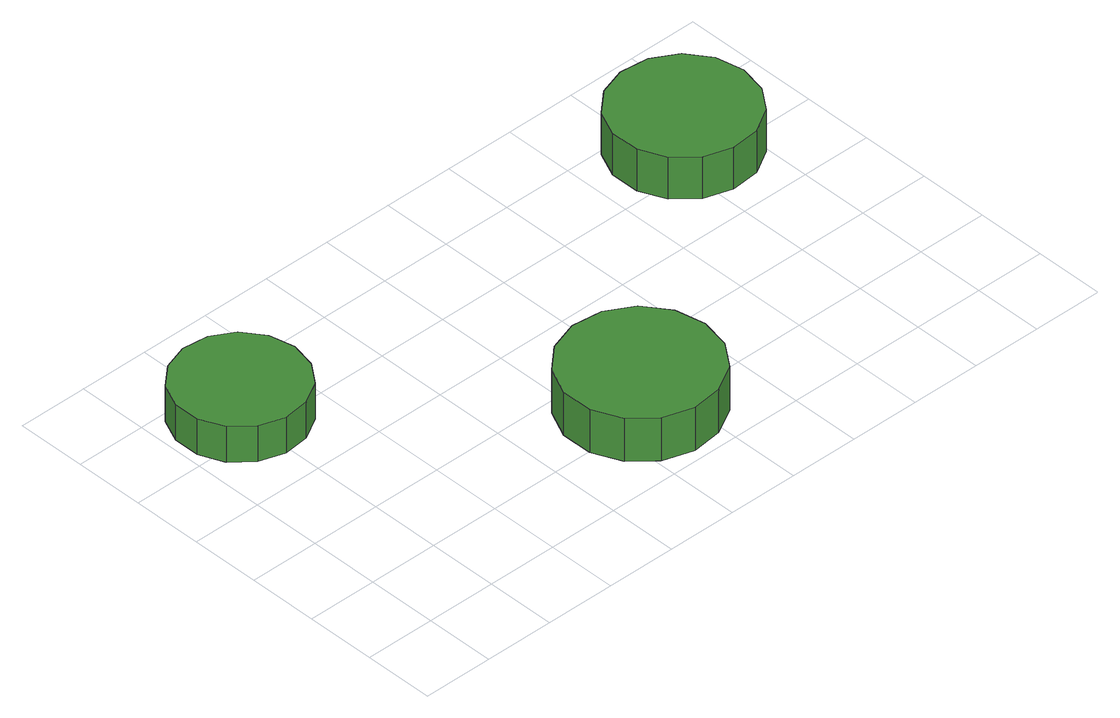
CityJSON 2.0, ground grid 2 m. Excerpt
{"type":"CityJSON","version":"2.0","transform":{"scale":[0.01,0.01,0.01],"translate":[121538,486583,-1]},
"CityObjects":{
"tree1":{"type":"SolitaryVegetationObject","attributes":{"function":"something"},"geometry":[{"type":"MultiSurface","lod":"1","boundaries":[[[0,1,2,3,4,5,6,7,8,9,10,11,12,13,14]],[[15,16,17,18,19,20,21,22,23,24,25,26,27,28,29]],[[0,29,28,1]],[[1,28,27,2]],[[2,27,26,3]],[[3,26,25,4]],[[4,25,24,5]],[[5,24,23,6]],[[6,23,22,7]],[[7,22,21,8]],[[8,21,20,9]],[[9,20,19,10]],[[10,19,18,11]],[[11,18,17,12]],[[12,17,16,13]],[[13,16,15,14]],[[14,15,29,0]]]}]},
"tree2":{"type":"SolitaryVegetationObject","attributes":{"function":"something"},"geometry":[{"type":"MultiSurface","lod":"1","boundaries":[[[30,31,32,33,34,35,36,37,38,39,40,41,42,43,44]],[[45,46,47,48,49,50,51,52,53,54,55,56,57,58,59]],[[30,59,58,31]],[[31,58,57,32]],[[32,57,56,33]],[[33,56,55,34]],[[34,55,54,35]],[[35,54,53,36]],[[36,53,52,37]],[[37,52,51,38]],[[38,51,50,39]],[[39,50,49,40]],[[40,49,48,41]],[[41,48,47,42]],[[42,47,46,43]],[[43,46,45,44]],[[44,45,59,30]]]}]},
"tree3":{"type":"SolitaryVegetationObject","attributes":{"function":"something"},"geometry":[{"type":"MultiSurface","lod":"1","boundaries":[[[60,61,62,63,64,65,66,67,68,69,70,71,72,73,74]],[[75,76,77,78,79,80,81,82,83,84,85,86,87,88,89]],[[60,89,88,61]],[[61,88,87,62]],[[62,87,86,63]],[[63,86,85,64]],[[64,85,84,65]],[[65,84,83,66]],[[66,83,82,67]],[[67,82,81,68]],[[68,81,80,69]],[[69,80,79,70]],[[70,79,78,71]],[[71,78,77,72]],[[72,77,76,73]],[[73,76,75,74]],[[74,75,89,60]]]}]}
},
"vertices":[
[381,870,194],[365,943,194],[321,1004,194],[257,1041,194],[183,1049,194],[112,1026,194],[56,976,194],[26,908,194],[26,833,194],[56,765,194],[112,715,194],[183,692,194],[257,700,194],[321,737,194],[365,797,194],[365,797,84],[321,737,84],[257,700,84],[183,692,84],[112,715,84],[56,765,84],[26,833,84],[26,908,84],[56,976,84],[112,1026,84],[183,1049,84],[257,1041,84],[321,1004,84],[365,943,84],[381,870,84],
[1132,242,214],[1114,329,214],[1062,401,214],[985,445,214],[897,455,214],[812,427,214],[747,368,214],[710,287,214],[710,198,214],[747,117,214],[812,58,214],[897,30,214],[985,40,214],[1062,84,214],[1114,156,214],[1114,156,82],[1062,84,82],[985,40,82],[897,30,82],[812,58,82],[747,117,82],[710,198,82],[710,287,82],[747,368,82],[812,427,82],[897,455,82],[985,445,82],[1062,401,82],[1114,329,82],[1132,242,82],
[1856,872,212],[1839,952,212],[1791,1018,212],[1720,1059,212],[1638,1068,212],[1560,1043,212],[1499,988,212],[1466,913,212],[1466,831,212],[1499,756,212],[1560,701,212],[1638,676,212],[1720,684,212],[1791,725,212],[1839,791,212],[1839,791,84],[1791,725,84],[1720,684,84],[1638,676,84],[1560,701,84],[1499,756,84],[1466,831,84],[1466,913,84],[1499,988,84],[1560,1043,84],[1638,1068,84],[1720,1059,84],[1791,1018,84],[1839,952,84],[1856,872,84]
]}
